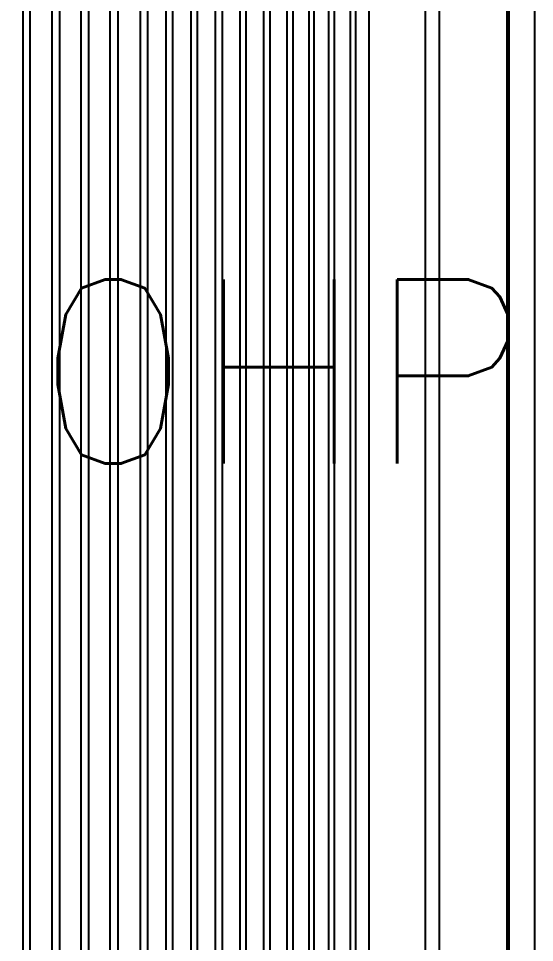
# Model space of a CAD drawing. Header units: inches. Extents: x -106706990 to 300603, y -86718466 to 1728185.
# Drawn here: x 151670 to 152104, y 48128 to 48906 of the extents above; entities that cross this region are included whole.
import ezdxf

# ---------------------------------------------------------------- set-up
doc = ezdxf.new("R2010")
doc.units = ezdxf.units.IN
doc.header["$MEASUREMENT"] = 0
for name, color, linetype in [('A-WALL', 1, 'Continuous'), ('Edges', 7, 'Continuous'), ('logo', 7, 'Continuous')]:
    doc.layers.add(name, color=color, linetype=linetype)
doc.styles.add('ROMANS', font='romans.shx', dxfattribs={"width": 0.75, "height": 200})

# ---------------------------------------------------------------- blocks, each defined once
blk = doc.blocks.new('air con')
at = {"layer": 'Edges'}
for p, q in [((71.402, 41.898), (152.402, 41.898)), ((71.402, 41.095), (152.402, 41.095)), ((71.402, 39.122), (152.402, 39.122)), ((152.402, 38.724), (71.402, 38.724)), ((152.402, 37.092), (71.402, 37.092)), ((152.402, 36.701), (71.402, 36.701)), ((152.402, 36.542), (71.402, 36.542)), ((152.402, 36.078), (71.402, 36.078)), ((152.402, 35.914), (71.402, 35.914)), ((152.402, 35.493), (71.402, 35.493)), ((152.402, 35.34), (71.402, 35.34)), ((152.402, 34.877), (71.402, 34.877)), ((152.402, 34.709), (71.402, 34.709)), ((152.402, 34.207), (71.402, 34.207)), ((152.402, 34.022), (71.402, 34.022)), ((152.402, 33.51), (71.402, 33.51)), ((152.402, 33.335), (71.402, 33.335)), ((152.402, 32.826), (71.402, 32.826)), ((152.402, 32.625), (71.402, 32.625)), ((152.402, 32.098), (71.402, 32.098)), ((152.402, 31.911), (71.402, 31.911)), ((152.402, 31.378), (71.402, 31.378)), ((152.402, 31.189), (71.402, 31.189)), ((152.402, 30.654), (71.402, 30.654)), ((152.402, 30.439), (71.402, 30.439)), ((152.402, 29.791), (71.402, 29.791)), ((152.402, 29.562), (71.402, 29.562)), ((152.402, 28.935), (71.402, 28.935)), ((152.402, 28.714), (71.402, 28.714)), ((152.402, 28.092), (71.402, 28.092)), ((152.402, 27.871), (71.402, 27.871)), ((152.402, 27.226), (71.402, 27.226)), ((152.402, 27.024), (71.402, 27.024))]:
    blk.add_line(p, q, dxfattribs=at)

msp = doc.modelspace()

# ---------------------------------------------------------------- linework, layer by layer
at = {"layer": 'A-WALL', "color": 8, "linetype": 'Continuous', "ltscale": 900}
msp.add_line((152082.77, 50409.69), (152082.77, 45909.69), dxfattribs=at)

# ---------------------------------------------------------------- block references
at = {"xscale": 28.92590521224616, "yscale": 28.92590521224616, "zscale": 28.92590521224616, "rotation": 270}
msp.add_blockref('air con', (150892.43, 51827.34), dxfattribs=at)

# ---------------------------------------------------------------- texts
at = {"layer": 'logo', "color": 7, "style": 'ROMANS'}
msp.add_text('1.0HP', height=154.934, dxfattribs=at).set_placement((151484.27, 48531.52))

doc.saveas('drawing.dxf')
